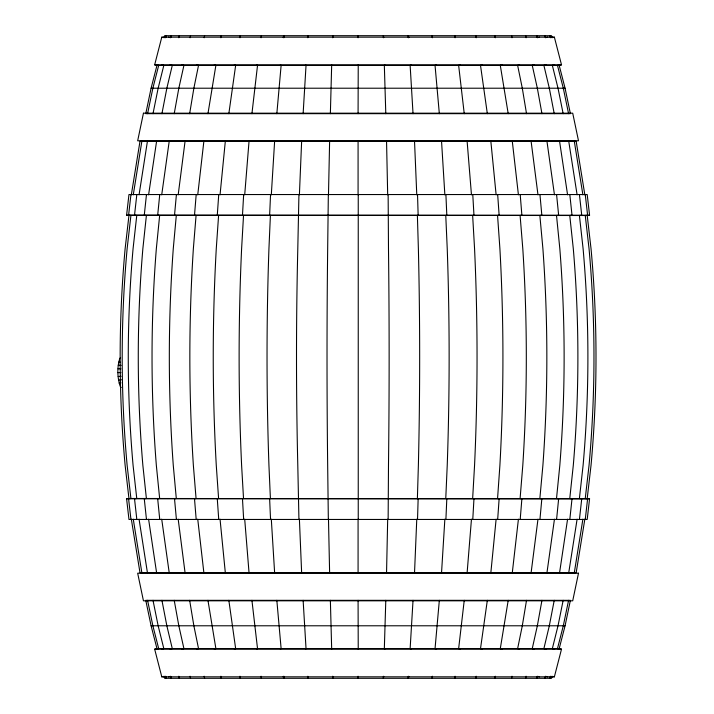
<?xml version="1.0" encoding="UTF-8"?>
<svg xmlns="http://www.w3.org/2000/svg" width="714" height="714" viewBox="0 0 714 714"><rect width="100%" height="100%" fill="white"/><g stroke="black" fill="none" stroke-linecap="round" stroke-linejoin="round"><path stroke-width="1.07" d="M121.228 387.452L120.47 386.952C117.23 377.983 116.962 367.398 119.818 358.303L120.559 357.794M328.333 194.547L327.672 248.686A1183.366 154.456 90 0 0 327.672 465.314L328.333 519.453M388.139 519.453L388.487 465.314A1183.366 154.456 90 0 0 388.487 248.686L388.139 194.547M328.485 194.824L329.618 141.292M386.551 572.708L387.684 519.176M330.368 113.669L331.68 64.84M385.792 600.331L384.337 648.571L384.784 649.16M298.934 194.547L297.792 248.686A1183.366 306.279 -90 0 0 297.792 465.314L298.934 519.453M417.529 519.453L418.145 498.765L417.387 498.488L418.377 465.314A1183.366 306.279 90 0 0 418.377 248.686L417.387 215.512L418.145 215.235L417.529 194.547M332.831 35.7L332.76 37.762L332.608 37.164M383.338 678.3L383.4 676.238L383.855 676.836M299.398 194.824L301.638 141.292M414.531 572.708L416.771 519.176M270.552 194.547L269.633 215.235L270.401 215.512L268.937 248.686A1183.366 452.854 -90 0 0 268.937 465.314L270.401 498.488L269.633 498.765L270.552 519.453M445.902 519.453L446.812 498.765L445.768 498.488L447.232 465.314A1183.366 452.854 -90 0 0 447.232 248.686L445.768 215.512L446.812 215.235L445.902 194.547M303.129 113.669L306.029 65.429L305.583 64.84M413.031 600.331L410.139 648.571L410.88 649.16M243.661 194.547L242.474 215.235L243.519 215.512L241.609 248.686A1183.366 591.683 90 0 0 241.609 465.314L243.519 498.488L242.474 498.765L243.661 519.453M472.775 519.453L473.962 498.765L472.65 498.488L474.56 465.314A1183.366 591.683 90 0 0 474.56 248.686L472.65 215.512L473.962 215.235L472.775 194.547M271.311 194.824L274.622 141.292M441.547 572.708L444.858 519.176M308.011 35.7L307.877 37.762L307.422 37.164M408.158 678.3L408.292 676.238L409.033 676.836M218.734 194.547L217.279 215.235L218.591 215.512L216.271 248.686A1183.366 720.39 90 0 0 216.271 465.314L218.591 498.488L217.279 498.765L218.734 519.453M497.676 519.453L499.131 498.765L497.569 498.488L499.898 465.314A1183.366 720.39 90 0 0 499.898 248.686L497.569 215.512L499.131 215.235L497.676 194.547M196.189 194.547L194.503 215.235L196.064 215.512L193.36 248.686A1183.366 836.763 90 0 0 193.36 465.314L196.064 498.488L194.503 498.765L196.189 519.453M244.706 194.824L249.034 141.292M276.836 113.669L281.12 65.429L280.379 64.84M439.333 600.331L435.049 648.571L436.067 649.16M467.126 572.708L471.463 519.176M520.203 519.453L521.88 498.765L520.104 498.488L522.8 465.314A1183.366 836.763 90 0 0 522.8 248.686L520.104 215.512L521.88 215.235L520.203 194.547M176.412 194.547L174.519 215.235L176.296 215.512L173.27 248.686A1183.366 938.83 -90 0 0 173.27 465.314L176.296 498.488L174.519 498.765L176.412 519.453M539.945 519.453L541.837 498.765L539.864 498.488L542.899 465.314A1183.366 938.83 -90 0 0 542.899 248.686L539.864 215.512L541.837 215.235L539.945 194.547M159.74 194.547L157.678 215.235L159.65 215.512L156.339 248.686A1183.366 1024.822 90 0 0 156.339 465.314L159.65 498.488L157.678 498.765L159.74 519.453M220.046 194.824L225.321 141.292M284.047 35.7L283.842 37.762L283.101 37.164M432.122 678.3L432.318 676.238M490.848 572.708L496.123 519.176M556.581 519.453L558.643 498.765L556.518 498.488L559.821 465.314A1183.366 1024.822 90 0 0 559.821 248.686L556.518 215.512L558.643 215.235L556.581 194.547M251.926 113.669L257.522 65.429L256.504 64.84M464.243 600.331L458.647 648.571L459.923 649.16M146.468 194.547L144.273 215.235L146.388 215.512L142.862 248.686A1183.366 1093.286 90 0 0 142.862 465.314L146.388 498.488L144.273 498.765L146.468 519.453M569.817 519.453L572.012 498.765L569.772 498.488L573.297 465.314A1183.366 1093.286 90 0 0 573.297 248.686L569.772 215.512L572.012 215.235L569.817 194.547M136.82 194.547L134.518 215.235L136.758 215.512L133.072 248.686A1183.366 1143.043 -90 0 0 133.072 465.314L136.758 498.488L134.518 498.765L136.82 519.453M579.429 519.453L581.731 498.765L579.411 498.488L583.097 465.314A1183.366 1143.043 90 0 0 583.097 248.686L579.411 215.512L581.731 215.235L579.429 194.547M126.592 215.235L128.966 194.547L587.194 194.547L589.577 215.235L587.211 215.512L126.592 215.235L589.577 215.235M130.948 194.547L128.591 215.235L130.912 215.512L127.128 248.686A1183.366 1173.245 90 0 0 127.128 465.314L130.912 498.488L128.591 498.765L130.948 519.453M128.948 215.512L125.128 248.686A1183.366 1183.366 0 0 0 125.128 465.314L128.948 498.488L589.577 498.765L587.194 519.453L128.966 519.453L126.592 498.765L128.948 498.488M197.742 194.824L203.865 141.292M512.295 572.708L518.418 519.176M587.211 498.488L591.031 465.314A1183.366 1183.366 0 0 0 591.031 248.686L587.211 215.512M585.257 519.453L587.613 498.765L585.257 498.488L589.041 465.314A1183.366 1173.245 90 0 0 589.041 248.686L585.257 215.512L587.613 215.235L585.257 194.547M178.188 194.824L185.06 141.292M228.837 113.669L235.647 65.429L234.371 64.84M261.083 37.762L261.351 35.7M454.818 678.3L455.077 676.238M487.332 600.331L480.513 648.571L482.039 649.16M531.109 572.708L537.981 519.176M161.712 194.824L169.209 141.292M546.96 572.708L554.457 519.176M207.952 113.669L215.869 65.429L214.352 64.84M508.207 600.331L500.3 648.571L502.031 649.16M148.592 194.824L156.589 141.292M559.571 572.708L567.576 519.176M139.06 194.824L147.423 141.292M239.984 37.762L240.306 35.7M475.854 678.3L476.176 676.238M568.746 572.708L577.108 519.176M133.268 194.824L141.854 141.292M574.306 572.708L582.892 519.176M131.331 194.824L139.989 141.292L576.171 141.292L584.837 194.824M584.837 519.176L576.171 572.708L139.989 572.708L131.331 519.176M189.647 113.669L193.869 88.215L198.519 65.429L196.787 64.84M526.521 600.331L522.3 625.785L517.641 648.571L519.56 649.16M174.216 113.669L178.83 88.215L183.909 65.429L181.99 64.84M541.953 600.331L537.339 625.785L532.26 648.571L534.322 649.16M220.912 37.762L221.286 35.7M494.882 678.3L495.257 676.238M161.926 113.669L166.853 88.215L172.27 65.429L170.2 64.84M554.234 600.331L549.316 625.785L543.898 648.571L546.076 649.16M153.001 113.669L158.151 88.215L163.818 65.429L161.632 64.84M563.159 600.331L558.018 625.785L552.35 648.571L554.608 649.16M204.177 37.762L204.597 35.7M511.572 678.3L511.992 676.238M147.584 113.669L152.867 88.215L158.686 65.429L156.42 64.84M568.576 600.331L563.301 625.785L557.482 648.571L559.785 649.16M156.964 65.429L151.091 88.215L145.772 113.669L570.397 113.669L565.069 88.215L559.205 65.429L156.964 65.429L154.661 64.84L161.783 37.164L554.376 37.164L561.507 64.84L559.205 65.429M559.205 648.571L565.069 625.785L570.397 600.331L145.772 600.331L151.091 625.785L156.964 648.571L559.205 648.571L561.507 649.16L554.376 676.836L161.783 676.836L154.661 649.16L156.964 648.571M190.076 37.762L190.54 35.7M525.629 678.3L526.084 676.238M178.857 37.762L179.348 35.7M536.821 678.3L537.312 676.238M170.7 37.762L171.208 35.7M544.952 678.3L545.469 676.238M358.232 37.164L358.08 37.762L358.08 35.7M358.232 64.84L358.08 113.669M331.68 649.16L330.368 600.331M332.608 676.836L332.76 676.238L332.831 678.3M165.746 37.762L166.273 35.7M549.896 678.3L550.414 676.238M164.086 37.762L164.622 35.7L551.547 35.7L552.074 37.762M552.074 676.238L551.547 678.3L164.622 678.3L164.086 676.238M383.855 37.164L383.4 37.762L383.338 35.7M384.784 64.84L384.337 65.429L385.792 113.669M305.583 649.16L306.029 648.571L303.129 600.331M307.422 676.836L307.877 676.238L308.011 678.3M409.033 37.164L408.292 37.762L408.158 35.7M410.88 64.84L410.139 65.429L413.031 113.669M280.379 649.16L281.12 648.571L276.836 600.331M283.101 676.836L283.842 676.238L284.047 678.3M436.067 64.84L435.049 65.429L439.333 113.669M256.504 649.16L257.522 648.571L251.926 600.331M459.923 64.84L458.647 65.429L464.243 113.669M234.371 649.16L235.647 648.571L228.837 600.331M482.039 64.84L480.513 65.429L487.332 113.669M214.352 649.16L215.869 648.571L207.952 600.331M502.031 64.84L500.3 65.429L508.207 113.669M196.787 649.16L198.519 648.571L193.869 625.785L189.647 600.331M519.56 64.84L517.641 65.429L522.3 88.215L526.521 113.669M181.99 649.16L183.909 648.571L178.83 625.785L174.216 600.331M534.322 64.84L532.26 65.429L537.339 88.215L541.953 113.669M170.2 649.16L172.27 648.571L166.853 625.785L161.926 600.331M538.035 37.565L539.498 37.164M546.076 64.84L543.898 65.429L549.316 88.215L554.234 113.669M161.632 649.16L163.818 648.571L158.151 625.785L153.001 600.331M168.513 676.836L169.968 676.435M546.219 37.565L547.727 37.164M554.608 64.84L552.35 65.429L558.018 88.215L563.159 113.669M156.42 649.16L158.686 648.571L152.867 625.785L147.584 600.331M163.488 676.836L164.996 676.435M551.181 37.565L552.716 37.164M552.841 37.565L554.376 37.164M559.785 64.84L557.482 65.429L563.301 88.215L568.576 113.669M161.783 676.836L163.319 676.435M119.086 383.123L120.987 382.874M118.56 380.053L121.425 379.777M118.185 376.483L121.068 376.305M117.997 372.646L120.88 372.574M154.661 64.84L561.507 64.84M151.091 88.215L565.069 88.215M126.592 498.765L589.577 498.765M151.091 625.785L565.069 625.785M154.661 649.16L561.507 649.16M118.006 368.799L120.898 368.843M118.221 365.229L121.094 365.372M118.604 362.15L120.523 362.31M161.783 37.164L163.319 37.565M552.841 676.435L554.376 676.836M551.181 676.435L552.716 676.836M163.488 37.164L164.996 37.565M546.219 676.435L547.727 676.836M168.513 37.164L169.968 37.565M538.035 676.435L539.498 676.836M549.896 35.7L550.414 37.762M358.232 649.16L358.08 600.331M358.232 676.836L358.08 676.238L358.08 678.3M165.746 676.238L166.273 678.3M544.952 35.7L545.469 37.762M170.7 676.238L171.208 678.3M536.821 35.7L537.312 37.762M178.857 676.238L179.348 678.3M525.629 35.7L526.084 37.762M190.076 676.238L190.54 678.3M511.572 35.7L511.992 37.762M204.177 676.238L204.597 678.3M494.882 35.7L495.257 37.762M220.912 676.238L221.286 678.3M574.306 141.292L582.892 194.824M133.268 519.176L141.854 572.708M475.854 35.7L476.176 37.762M239.984 676.238L240.306 678.3M568.746 141.292L577.108 194.824M139.06 519.176L147.423 572.708M559.571 141.292L567.576 194.824M148.592 519.176L156.589 572.708M546.96 141.292L554.457 194.824M161.712 519.176L169.209 572.708M531.109 141.292L537.981 194.824M454.818 35.7L455.077 37.762M261.083 676.238L261.351 678.3M178.188 519.176L185.06 572.708M512.295 141.292L518.418 194.824M197.742 519.176L203.865 572.708M490.848 141.292L496.123 194.824M432.122 35.7L432.318 37.762M220.046 519.176L225.321 572.708M467.126 141.292L471.463 194.824M244.706 519.176L249.034 572.708M441.547 141.292L444.858 194.824M271.311 519.176L274.622 572.708M414.531 141.292L416.771 194.824M299.398 519.176L301.638 572.708M386.551 141.292L387.684 194.824M328.485 519.176L329.618 572.708M358.241 194.547L358.241 519.453M358.08 141.292L358.08 194.824M358.08 519.176L358.08 572.708M143.443 113.187L137.668 140.801L578.501 140.801L572.717 113.187L143.443 113.187M578.501 573.199L572.717 600.813L143.443 600.813L137.668 573.199L578.501 573.199"/></g></svg>
